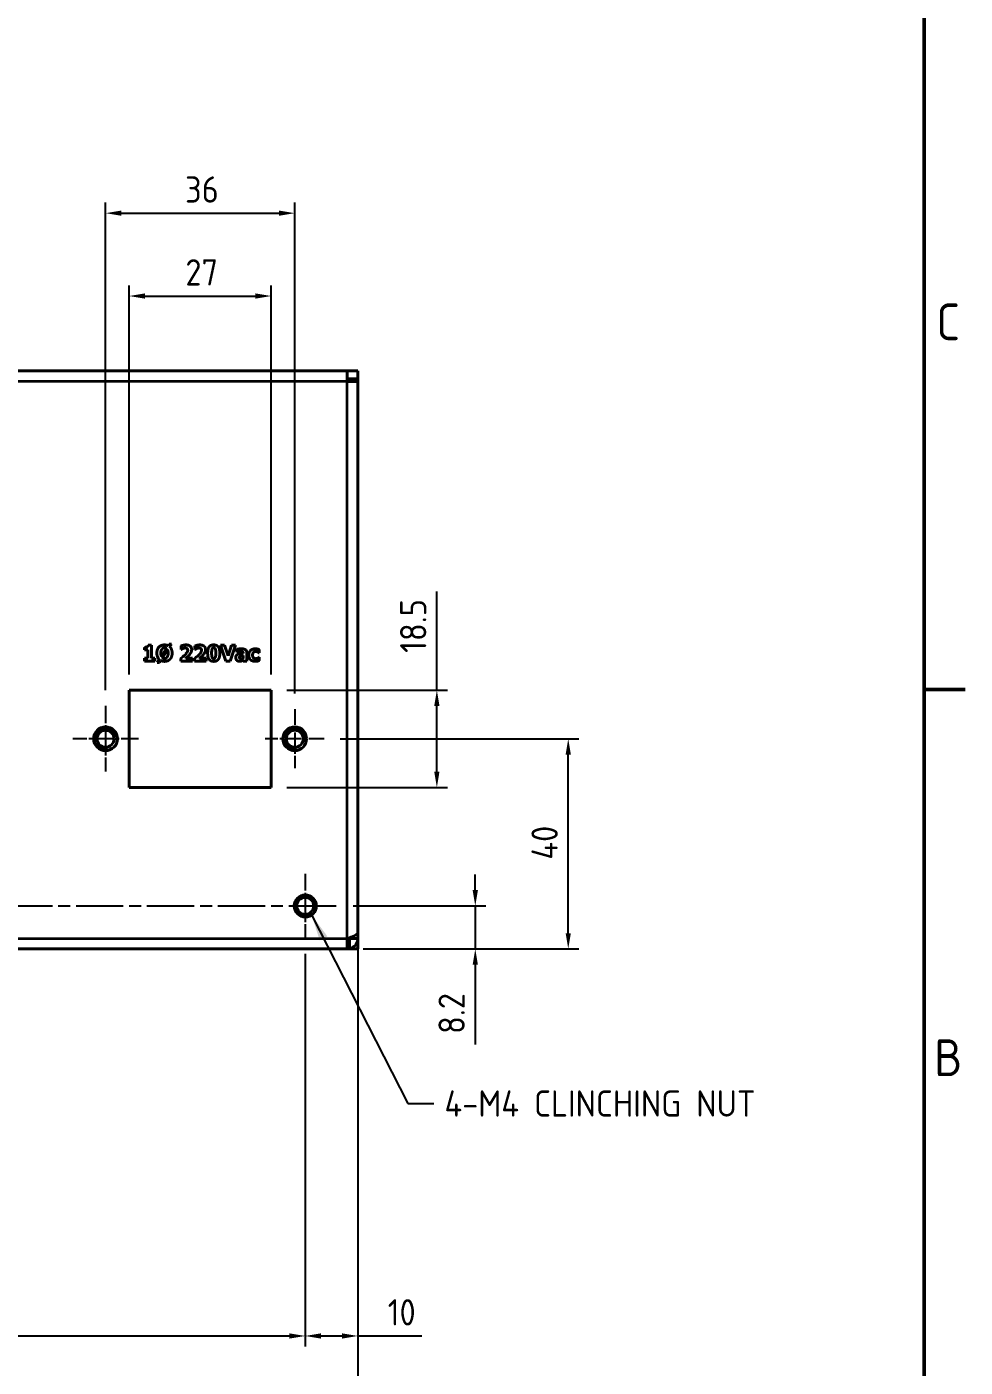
# Model space of a CAD drawing. Header units: millimetres. Extents: x 0 to 1188, y 0 to 840.
# Drawn here: x 997.2 to 1175.8, y 151 to 406.1 of the extents above; entities that cross this region are included whole.
import ezdxf

# ---------------------------------------------------------------- set-up
doc = ezdxf.new("R2010")
doc.units = ezdxf.units.MM
doc.header["$LTSCALE"] = 2
doc.linetypes.add('CHAIN', pattern=[0.35429999999999995, 0.2362, -0.0295, 0.0591, -0.0295])
doc.layers.get('0').update_dxf_attribs({"color": 3, "lineweight": 25})
for name, color, linetype, lineweight in [('가시적인 것(ISO)', 3, 'Continuous', 40), ('가시적인 좁은 것(ISO)', 3, 'Continuous', 35), ('경계(ISO)', 7, 'Continuous', 50), ('기호(ISO)', 5, 'Continuous', 25), ('중심 표식(ISO)', 1, 'Continuous', 25), ('중심선(ISO)', 1, 'Continuous', 25), ('치수(ISO)', 2, 'Continuous', 25)]:
    doc.layers.add(name, color=color, linetype=linetype, lineweight=lineweight)
doc.styles.add('문자 텍스트_PSTEK_POSCO', font='isocp.shx')
doc.styles.add('치수 텍스트_PSTEK_POSCO', font='isocp.shx')
doc.dimstyles.new('치수_PSTEK_POSCO', dxfattribs={"dimscale": 2, "dimtxt": 2.5, "dimasz": 1.5, "dimexe": 1, "dimexo": 1.5, "dimgap": 1, "dimtad": 1, "dimrnd": 1e-08, "dimdsep": 46, "dimtxsty": '치수 텍스트_PSTEK_POSCO', "dimcen": 0.09, "dimdle": 10, "dimclrd": 7, "dimclre": 7, "dimclrt": 2, "dimadec": 1, "dimazin": 2, "dimtfac": 1, "dimtmove": 0, "dimatfit": 3, "dimfxl": 0, "dimtolj": 1, "dimlwd": -1, "dimlwe": -1, "dimarcsym": 0})
doc.dimstyles.new('치수_PSTEK_POSCO$7', dxfattribs={"dimscale": 2, "dimtxt": 2.5, "dimasz": 2.5, "dimexe": 1, "dimexo": 1.5, "dimgap": 1, "dimtad": 1, "dimrnd": 1e-08, "dimdsep": 46, "dimtxsty": '치수 텍스트_PSTEK_POSCO', "dimcen": 0.09, "dimdle": 10, "dimclrd": 7, "dimclre": 7, "dimclrt": 2, "dimadec": 1, "dimazin": 2, "dimtfac": 1, "dimtmove": 0, "dimatfit": 3, "dimfxl": 0, "dimtolj": 1, "dimlwd": -1, "dimlwe": -1, "dimarcsym": 0})

# ---------------------------------------------------------------- blocks, each defined once
blk = doc.blocks.new('경계 Default Border')
at = {"layer": '경계(ISO)'}
blk.add_line((584.0000152587891, 140), (587.9000091552734, 140), dxfattribs=at)
at = {"layer": '경계(ISO)', "flags": 128}
blk.add_lwpolyline([(10, 10), (10, 410), (584.0000152587891, 410), (584.0000152587891, 10), (10, 10)], dxfattribs=at)
at = {"layer": '경계(ISO)', "color": 2, "char_height": 3.499999940395355, "attachment_point": 7, "style": '문자 텍스트_PSTEK_POSCO'}
for s, insert in [('C', (585.1519627901149, 173.2166269677691)), ('B', (584.9579818578792, 103.2166269677691))]:
    blk.add_mtext(s, dxfattribs=dict(at, insert=insert))
blk = doc.blocks.new('*D36')
at = {"layer": 'Defpoints', "color": 0, "transparency": 16777216}
for p in [(840.2231878242851, 233.6745170677086), (1060.223187824288, 233.6745170677036), (1060.223187824288, 136.3244236862509)]:
    blk.add_point(p, dxfattribs=at)
at = {"layer": '치수(ISO)', "color": 7, "transparency": 16777216}
for p, q in [((840.2231878242851, 230.6745170677086), (840.2231878242851, 134.3244236862509)), ((1060.223187824288, 230.6745170677036), (1060.223187824288, 134.3244236862509)), ((843.2231878242851, 136.3244236862509), (1057.223187824288, 136.3244236862509))]:
    blk.add_line(p, q, dxfattribs=at)
for points in [[(843.2231878242851, 136.8244236862509), (843.2231878242851, 135.8244236862509), (840.2231878242851, 136.3244236862509)], [(1057.223187824288, 136.8244236862509), (1057.223187824288, 135.8244236862509), (1060.223187824288, 136.3244236862509)]]:
    blk.add_solid(points, dxfattribs=at)
at = {"layer": '치수(ISO)', "color": 2, "transparency": 16777216, "insert": (924.1577350683796, 140.8249158122352), "char_height": 5, "attachment_point": 4, "style": '치수 텍스트_PSTEK_POSCO'}
blk.add_mtext('\\A1;220', dxfattribs=at)
blk = doc.blocks.new('*D40')
at = {"layer": 'Defpoints', "color": 0, "transparency": 16777216}
for p in [(1056.323187824286, 238.8138568959254), (1058.223187824285, 230.6138568959254), (1082.575078308015, 230.6138568959254)]:
    blk.add_point(p, dxfattribs=at)
at = {"layer": '치수(ISO)', "color": 7, "transparency": 16777216}
for p, q in [((1082.575078308015, 241.8138568959254), (1082.575078308015, 244.8138568959254)), ((1059.323187824286, 238.8138568959254), (1084.575078308015, 238.8138568959254)), ((1082.575078308015, 238.8138568959254), (1082.575078308015, 230.6138568959254)), ((1061.223187824285, 230.6138568959254), (1084.575078308015, 230.6138568959254)), ((1082.575078308015, 227.6138568959254), (1082.575078308015, 212.4471491877213))]:
    blk.add_line(p, q, dxfattribs=at)
for points in [[(1082.075078308015, 241.8138568959254), (1083.075078308015, 241.8138568959254), (1082.575078308015, 238.8138568959254)], [(1082.075078308015, 227.6138568959254), (1083.075078308015, 227.6138568959254), (1082.575078308015, 230.6138568959254)]]:
    blk.add_solid(points, dxfattribs=at)
at = {"layer": '치수(ISO)', "color": 2, "transparency": 16777216, "insert": (1078.074586182031, 214.4471491877215), "char_height": 5, "attachment_point": 4, "rotation": 90, "style": '치수 텍스트_PSTEK_POSCO'}
blk.add_mtext('\\A1;8.2', dxfattribs=at)
blk = doc.blocks.new('*D44')
at = {"layer": 'Defpoints', "color": 0, "transparency": 16777216}
for p in [(850.2231878242857, 233.1928568959253), (1050.223187824286, 232.7138568959254), (1050.223187824286, 156.9843469682563)]:
    blk.add_point(p, dxfattribs=at)
at = {"layer": '치수(ISO)', "color": 7, "transparency": 16777216}
for p, q in [((850.2231878242857, 230.1928568959253), (850.2231878242857, 154.9843469682563)), ((1050.223187824286, 229.7138568959254), (1050.223187824286, 154.9843469682563)), ((853.2231878242857, 156.9843469682563), (1047.223187824286, 156.9843469682563))]:
    blk.add_line(p, q, dxfattribs=at)
for points in [[(853.2231878242857, 157.4843469682563), (853.2231878242857, 156.4843469682563), (850.2231878242857, 156.9843469682563)], [(1047.223187824286, 157.4843469682563), (1047.223187824286, 156.4843469682563), (1050.223187824286, 156.9843469682563)]]:
    blk.add_solid(points, dxfattribs=at)
at = {"layer": '치수(ISO)', "color": 2, "transparency": 16777216, "insert": (924.1577350683804, 161.4848390942406), "char_height": 5, "attachment_point": 4, "style": '치수 텍스트_PSTEK_POSCO'}
blk.add_mtext('\\A1;200', dxfattribs=at)
blk = doc.blocks.new('*D45')
at = {"layer": 'Defpoints', "color": 0, "transparency": 16777216}
for p in [(1050.223187824286, 232.7138568959254), (1060.223187824288, 233.6745170677036), (1060.223187824288, 156.9843469682564)]:
    blk.add_point(p, dxfattribs=at)
at = {"layer": '치수(ISO)', "color": 7, "transparency": 16777216}
for p, q in [((1050.223187824286, 229.7138568959254), (1050.223187824286, 154.9843469682564)), ((1060.223187824288, 230.6745170677036), (1060.223187824288, 154.9843469682564)), ((1053.223187824286, 156.9843469682564), (1057.223187824288, 156.9843469682564)), ((1060.223187824288, 156.9843469682564), (1072.417623918251, 156.9843469682564))]:
    blk.add_line(p, q, dxfattribs=at)
for points in [[(1053.223187824286, 157.4843469682564), (1053.223187824286, 156.4843469682564), (1050.223187824286, 156.9843469682564)], [(1057.223187824288, 157.4843469682564), (1057.223187824288, 156.4843469682564), (1060.223187824288, 156.9843469682564)]]:
    blk.add_solid(points, dxfattribs=at)
at = {"layer": '치수(ISO)', "color": 2, "transparency": 16777216, "insert": (1065.913686910377, 161.4843469682564), "char_height": 5, "attachment_point": 4, "style": '치수 텍스트_PSTEK_POSCO'}
blk.add_mtext('\\A1;10', dxfattribs=at)
blk = doc.blocks.new('*D60')
at = {"layer": 'Defpoints', "color": 0, "transparency": 16777216}
for p in [(1048.223187824285, 370.6138568959254), (1012.223187824286, 276.8638568959254), (1048.223187824285, 276.2348568959254)]:
    blk.add_point(p, dxfattribs=at)
at = {"layer": '치수(ISO)', "color": 7, "transparency": 16777216}
for p, q in [((1012.223187824286, 279.8638568959254), (1012.223187824286, 372.6138568959254)), ((1048.223187824285, 279.2348568959254), (1048.223187824285, 372.6138568959254)), ((1015.223187824286, 370.6138568959254), (1045.223187824285, 370.6138568959254))]:
    blk.add_line(p, q, dxfattribs=at)
for points in [[(1015.223187824286, 371.1138568959254), (1015.223187824286, 370.1138568959254), (1012.223187824286, 370.6138568959254)], [(1045.223187824285, 371.1138568959254), (1045.223187824285, 370.1138568959254), (1048.223187824285, 370.6138568959254)]]:
    blk.add_solid(points, dxfattribs=at)
at = {"layer": '치수(ISO)', "color": 2, "transparency": 16777216, "insert": (1027.349172076254, 375.1138568959254), "char_height": 5, "attachment_point": 4, "style": '치수 텍스트_PSTEK_POSCO'}
blk.add_mtext('\\A1;36', dxfattribs=at)
blk = doc.blocks.new('*D61')
at = {"layer": 'Defpoints', "color": 0, "transparency": 16777216}
for p in [(1043.723187824286, 354.8456999152716), (1016.723187824286, 279.8638568959254), (1043.723187824286, 279.8638568959254)]:
    blk.add_point(p, dxfattribs=at)
at = {"layer": '치수(ISO)', "color": 7, "transparency": 16777216}
for p, q in [((1016.723187824286, 282.8638568959254), (1016.723187824286, 356.8456999152716)), ((1019.723187824286, 354.8456999152716), (1040.723187824286, 354.8456999152716)), ((1043.723187824286, 282.8638568959254), (1043.723187824286, 356.8456999152716))]:
    blk.add_line(p, q, dxfattribs=at)
for points in [[(1019.723187824286, 355.3456999152716), (1019.723187824286, 354.3456999152716), (1016.723187824286, 354.8456999152716)], [(1040.723187824286, 355.3456999152716), (1040.723187824286, 354.3456999152716), (1043.723187824286, 354.8456999152716)]]:
    blk.add_solid(points, dxfattribs=at)
at = {"layer": '치수(ISO)', "color": 2, "transparency": 16777216, "insert": (1027.409703572317, 359.3461920412558), "char_height": 5, "attachment_point": 4, "style": '치수 텍스트_PSTEK_POSCO'}
blk.add_mtext('\\A1;27', dxfattribs=at)
blk = doc.blocks.new('*D62')
at = {"layer": 'Defpoints', "color": 0, "transparency": 16777216}
for p in [(1053.844187824285, 270.6138568959254), (1100.266956791626, 270.6138568959254), (1058.223187824285, 230.6138568959254)]:
    blk.add_point(p, dxfattribs=at)
at = {"layer": '치수(ISO)', "color": 7, "transparency": 16777216}
for p, q in [((1056.844187824285, 270.6138568959254), (1102.266956791626, 270.6138568959254)), ((1100.266956791626, 233.6138568959254), (1100.266956791626, 267.6138568959254)), ((1061.223187824285, 230.6138568959254), (1102.266956791626, 230.6138568959254))]:
    blk.add_line(p, q, dxfattribs=at)
for points in [[(1099.766956791626, 267.6138568959254), (1100.766956791626, 267.6138568959254), (1100.266956791626, 270.6138568959254)], [(1099.766956791626, 233.6138568959254), (1100.766956791626, 233.6138568959254), (1100.266956791626, 230.6138568959254)]]:
    blk.add_solid(points, dxfattribs=at)
at = {"layer": '치수(ISO)', "color": 2, "transparency": 16777216, "insert": (1095.766956791626, 247.6118883919884), "char_height": 5, "attachment_point": 4, "rotation": 90, "style": '치수 텍스트_PSTEK_POSCO'}
blk.add_mtext('\\A1;40', dxfattribs=at)
blk = doc.blocks.new('*D63')
at = {"layer": 'Defpoints', "color": 0, "transparency": 16777216}
for p in [(1043.723187824286, 279.8638568959254), (1043.723187824286, 261.3638568959254), (1075.26474179131, 261.3638568959254)]:
    blk.add_point(p, dxfattribs=at)
at = {"layer": '치수(ISO)', "color": 7, "transparency": 16777216}
for p, q in [((1075.26474179131, 279.8638568959254), (1075.26474179131, 298.6594827653494)), ((1046.723187824286, 279.8638568959254), (1077.26474179131, 279.8638568959254)), ((1075.26474179131, 264.3638568959254), (1075.26474179131, 276.8638568959254)), ((1046.723187824286, 261.3638568959254), (1077.26474179131, 261.3638568959254))]:
    blk.add_line(p, q, dxfattribs=at)
for points in [[(1074.76474179131, 276.8638568959254), (1075.76474179131, 276.8638568959254), (1075.26474179131, 279.8638568959254)], [(1074.76474179131, 264.3638568959254), (1075.76474179131, 264.3638568959254), (1075.26474179131, 261.3638568959254)]]:
    blk.add_solid(points, dxfattribs=at)
at = {"layer": '치수(ISO)', "color": 2, "transparency": 16777216, "insert": (1070.76474179131, 286.952375984163), "char_height": 5, "attachment_point": 4, "rotation": 90, "style": '치수 텍스트_PSTEK_POSCO'}
blk.add_mtext('\\A1;18.5', dxfattribs=at)

msp = doc.modelspace()

# ---------------------------------------------------------------- linework, layer by layer
at = {"layer": '가시적인 것(ISO)'}
for p, q in [((842.2231878242853, 340.6138568959254), (1058.223187824285, 340.6138568959252)), ((1058.223187824285, 340.6138568959252), (1060.223187824285, 340.6138568959252)), ((1058.223187824285, 340.550348569029), (1058.223187824285, 340.6138568959252)), ((1058.223187824286, 338.6138568959253), (1058.223187824285, 340.5503485690289)), ((1060.223187824285, 339.1138568959252), (1060.223187824285, 340.6138568959252)), ((1058.223187824285, 339.1138568959252), (1060.223187824285, 339.1138568959252)), ((1058.223187824286, 338.6138568959254), (1060.223187824287, 338.6138568959253)), ((1058.723187824285, 339.0138568959252), (1060.223187824285, 339.0138568959252)), ((1058.723187824285, 338.6138568959253), (1058.723187824285, 339.0138568959252)), ((1060.223187824285, 339.0138568959252), (1060.223187824285, 338.6138568959253)), ((1060.223187824285, 338.6138568959253), (1060.223187824288, 233.6745170677036)), ((1020.324484464482, 288.412073846587), (1020.98088643546, 288.412073846587)), ((1020.98088643546, 288.412073846587), (1020.98088643546, 285.9274708305157)), ((1024.151064843441, 288.3026735180907), (1024.357709908378, 288.6138566747023)), ((1024.357709908378, 288.6138566747023), (1024.780724511897, 288.6138566747023)), ((1024.780724511897, 288.6138566747023), (1024.437936815942, 288.0960284531533)), ((1026.613787793813, 287.6219603630027), (1026.613787793813, 288.2759312155694)), ((1029.241826796135, 287.6219603630027), (1029.241826796135, 288.2759312155694)), ((1034.089476907726, 288.4047804913539), (1034.869865917666, 288.4047804913539)), ((1035.120271114002, 285.4047803721446), (1034.089476907726, 288.4047804913539)), ((1034.869865917666, 288.4047804913539), (1035.523836770233, 286.3699343813229)), ((1035.523836770233, 286.3699343813229), (1036.175376504388, 288.4047804913539)), ((1036.93631656704, 288.4047804913539), (1035.905522360764, 285.4047803721446)), ((1036.175376504388, 288.4047804913539), (1036.93631656704, 288.4047804913539)), ((1019.617029006872, 287.5149911529174), (1019.617029006872, 288.0036459535342)), ((1020.24911979374, 287.5149911529174), (1019.617029006872, 287.5149911529174)), ((1019.617029006872, 285.9274708305157), (1020.24911979374, 285.9274708305157)), ((1019.617029006872, 285.4047803721446), (1019.617029006872, 285.9274708305157)), ((1020.24911979374, 285.9274708305157), (1020.24911979374, 287.5149911529174)), ((1020.98088643546, 285.9274708305157), (1021.598390511861, 285.9274708305157)), ((1021.598390511861, 285.9274708305157), (1021.598390511861, 285.4047803721446)), ((1022.062734128367, 285.1495129389866), (1022.437126363666, 285.7159635287563)), ((1023.810708265897, 287.7872764149526), (1022.845554256718, 286.3115875394583)), ((1023.059492676889, 286.0271466853679), (1024.029508922889, 287.5052666792733)), ((1026.540854241482, 285.4047803721446), (1026.540854241482, 285.8934351727613)), ((1026.672134635678, 287.6219603630027), (1026.613787793813, 287.6219603630027)), ((1027.474403711317, 285.9712309619143), (1028.745878640285, 285.9712309619142)), ((1028.745878640285, 285.9712309619142), (1028.745878640285, 285.4047803721446)), ((1029.168893243804, 285.4047803721446), (1029.168893243804, 285.8934351727613)), ((1029.300173637999, 287.6219603630027), (1029.241826796135, 287.6219603630027)), ((1030.102442713639, 285.9712309619143), (1031.373917642607, 285.9712309619142)), ((1031.373917642607, 285.9712309619142), (1031.373917642607, 285.4047803721446)), ((1037.194015118609, 287.0725276021102), (1037.194015118609, 287.6195292445917)), ((1037.254793078885, 287.0725276021102), (1037.194015118609, 287.0725276021102)), ((1038.421729916179, 286.4647479993531), (1038.421729916179, 285.9955421460245)), ((1038.421729916179, 285.4047803721446), (1038.421729916179, 285.6454610948364)), ((1038.426592153001, 286.8901937212831), (1038.426592153001, 286.9023493133382)), ((1039.121892018555, 286.9436783263257), (1039.121892018555, 285.4047803721446)), ((1041.484939114075, 286.9436783263257), (1041.394987732867, 286.9436783263257)), ((1041.394987732867, 286.124391421809), (1041.484939114075, 286.124391421809)), ((1041.484939114075, 287.5465956922608), (1041.484939114075, 286.9436783263257)), ((1041.484939114075, 286.124391421809), (1041.484939114075, 285.5190429374629)), ((1021.598390511861, 285.4047803721446), (1019.617029006872, 285.4047803721446)), ((1022.478455376653, 285.1495129389866), (1022.062734128367, 285.1495129389866)), ((1022.719136099345, 285.5117495822299), (1022.478455376653, 285.1495129389866)), ((1028.745878640285, 285.4047803721446), (1026.540854241482, 285.4047803721446)), ((1031.373917642607, 285.4047803721446), (1029.168893243804, 285.4047803721446)), ((1035.905522360764, 285.4047803721446), (1035.120271114002, 285.4047803721446)), ((1039.121892018555, 285.4047803721446), (1038.421729916179, 285.4047803721446)), ((1016.723187824286, 261.3638568959254), (1016.723187824286, 279.8638568959254)), ((1016.723187824286, 279.8638568959254), (1043.723187824286, 279.8638568959254)), ((1043.723187824286, 279.8638568959254), (1043.723187824286, 261.3638568959254)), ((1043.723187824286, 261.3638568959254), (1016.723187824286, 261.3638568959254)), ((1058.223187824286, 232.6138568959254), (1058.223187824285, 230.6138568959254)), ((1058.723187824293, 232.6138568959175), (1058.723187824293, 232.7844760132845)), ((1058.723187824293, 232.6138568959175), (1058.898425061411, 232.6138568959175)), ((1058.898425061411, 232.6138568959175), (1060.223187824293, 232.6138568959175)), ((1060.159679497243, 232.1138568959254), (1060.223187824131, 232.1138568959254)), ((1060.223187824293, 232.6138568959175), (1060.223187824292, 233.6745170677037)), ((1060.223187824131, 232.1138568959254), (1060.223187824131, 230.6138568959254)), ((1058.223187824285, 230.6138568959254), (842.2231878242851, 230.6138568959254)), ((1060.223187824131, 230.6138568959254), (1058.223187824132, 230.6138568959254))]:
    msp.add_line(p, q, dxfattribs=at)
for centre, radius in [((1012.223187824286, 270.6138568959254), 2.25), ((1012.223187824285, 270.6138568959254), 1.621), ((1048.223187824286, 270.6138568959254), 2.25), ((1048.223187824285, 270.6138568959254), 1.621), ((1050.223187824286, 238.8138568959254), 2.1), ((1050.223187824285, 238.8138568959254), 1.621)]:
    msp.add_circle(centre, radius, dxfattribs=at)
for points, degree in [([(1020.112977162722, 288.0790106242761), (1020.207790780752, 288.1276329924966), (1020.314759990838, 288.2905179260355), (1020.324484464482, 288.412073846587)], 2), ([(1021.987369457625, 286.9047804317493), (1021.987369457625, 287.6268225998247), (1022.760465112332, 288.4679895700406), (1023.438747149009, 288.4679895700406)], 2), ([(1023.438747149009, 288.4679895700406), (1023.633236621892, 288.4679895700406), (1023.990611028313, 288.3853315440657), (1024.151064843441, 288.3026735180907)], 2), ([(1026.613787793813, 288.2759312155694), (1026.740205951186, 288.3367091758451), (1027.279914238435, 288.4631273332186), (1027.53031943477, 288.4631273332186)], 2), ([(1027.53031943477, 288.4631273332186), (1028.065165485197, 288.4631273332186), (1028.614598246089, 287.986628124657), (1028.614598246089, 287.5563201659049)], 2), ([(1029.241826796135, 288.2759312155694), (1029.368244953508, 288.3367091758451), (1029.907953240757, 288.4631273332186), (1030.158358437093, 288.4631273332186)], 2), ([(1030.158358437093, 288.4631273332186), (1030.693204487519, 288.4631273332186), (1031.242637248411, 287.986628124657), (1031.242637248411, 287.5563201659049)], 2), ([(1031.916057048266, 288.0717172690429), (1032.057061916106, 288.2710689787473), (1032.501956585324, 288.4655584516296), (1032.808277505114, 288.4655584516296)], 2), ([(1032.808277505114, 288.4655584516296), (1033.131616253781, 288.4655584516296), (1033.564355330943, 288.2613445051032), (1033.702929080372, 288.0595616769878)], 2), ([(1019.617029006872, 288.0036459535342), (1019.755602756301, 288.0036459535342), (1020.030319136747, 288.0401127296996), (1020.112977162722, 288.0790106242761)], 2), ([(1022.437126363666, 285.7159635287563), (1022.223187943495, 285.9226085936937), (1021.987369457625, 286.5255259596288), (1021.987369457625, 286.9047804317493)], 2), ([(1022.750740638688, 286.9047804317493), (1022.750740638688, 287.1746345753734), (1022.867434322418, 287.563613521138), (1022.964679058859, 287.6827383232784)], 2), ([(1022.845554256718, 286.3115875394583), (1022.799363006909, 286.4258501047766), (1022.750740638688, 286.7224465509221), (1022.750740638688, 286.9047804317493)], 2), ([(1022.964679058859, 287.6827383232784), (1023.069217150533, 287.8115875990629), (1023.300173399581, 287.9112634539151), (1023.44117826742, 287.9112634539151)], 2), ([(1023.44117826742, 285.8958662911724), (1023.334209057335, 285.8958662911724), (1023.147012939686, 285.9590753698591), (1023.059492676889, 286.0271466853679)], 2), ([(1024.520594841917, 285.7743103706209), (1024.326105369035, 285.5603719504504), (1023.781534844965, 285.3415712934578), (1023.438747149009, 285.3415712934578)], 2), ([(1023.44117826742, 287.9112634539151), (1023.535991885451, 287.9112634539151), (1023.732912476744, 287.8504854936393), (1023.810708265897, 287.7872764149526)], 2), ([(1023.922539712804, 286.1365470138642), (1023.832588331596, 286.0198533301348), (1023.574889780027, 285.8958662911724), (1023.44117826742, 285.8958662911724)], 2), ([(1024.129184777742, 286.9047804317493), (1024.129184777742, 286.632495169714), (1024.017353330834, 286.2653962896487), (1023.922539712804, 286.1365470138642)], 2), ([(1024.029508922889, 287.5052666792733), (1024.075700172699, 287.4031597060101), (1024.129184777742, 287.0700964836992), (1024.129184777742, 286.9047804317493)], 2), ([(1024.437936815942, 288.0960284531533), (1024.656737472935, 287.8869522698048), (1024.892555958804, 287.2840349038697), (1024.892555958804, 286.9047804317493)], 2), ([(1024.892555958804, 286.9047804317493), (1024.892555958804, 286.5644238542052), (1024.705359841155, 285.9809554355584), (1024.520594841917, 285.7743103706209)], 2), ([(1026.540854241482, 285.8934351727613), (1026.82043285875, 286.117098066576), (1027.267758646379, 286.5109392491626), (1027.43550581674, 286.6884108931677)], 2), ([(1026.956575489768, 287.7897075333636), (1026.854468516505, 287.7435162835541), (1026.708601411843, 287.646271547113), (1026.672134635678, 287.6219603630027)], 2), ([(1027.379590093287, 287.8893833882158), (1027.265327527968, 287.8893833882158), (1027.061113581442, 287.8334676647622), (1026.956575489768, 287.7897075333636)], 2), ([(1027.853658183437, 287.4566443110527), (1027.853658183437, 287.6657204944012), (1027.603252987101, 287.8893833882158), (1027.379590093287, 287.8893833882158)], 2), ([(1027.43550581674, 286.6884108931677), (1027.656737592144, 286.9193671422154), (1027.853658183437, 287.2718793118145), (1027.853658183437, 287.4566443110527)], 2), ([(1028.074889958841, 286.4890591834634), (1027.892556078014, 286.3091564210472), (1027.549768382059, 286.029577803779), (1027.474403711317, 285.9712309619142)], 2), ([(1028.614598246089, 287.5563201659049), (1028.614598246089, 287.2913282591028), (1028.364193049753, 286.7807933927868), (1028.074889958841, 286.4890591834634)], 2), ([(1029.168893243804, 285.8934351727613), (1029.448471861072, 286.117098066576), (1029.895797648701, 286.5109392491626), (1030.063544819062, 286.6884108931677)], 2), ([(1029.58461449209, 287.7897075333636), (1029.482507518826, 287.7435162835541), (1029.336640414165, 287.646271547113), (1029.300173637999, 287.6219603630027)], 2), ([(1030.007629095609, 287.8893833882158), (1029.89336653029, 287.8893833882158), (1029.689152583764, 287.8334676647622), (1029.58461449209, 287.7897075333636)], 2), ([(1030.481697185759, 287.4566443110527), (1030.481697185759, 287.6657204944012), (1030.231291989423, 287.8893833882158), (1030.007629095609, 287.8893833882158)], 2), ([(1030.063544819062, 286.6884108931677), (1030.284776594466, 286.9193671422154), (1030.481697185759, 287.2718793118145), (1030.481697185759, 287.4566443110527)], 2), ([(1030.702928961163, 286.4890591834634), (1030.520595080336, 286.3091564210472), (1030.177807384381, 286.029577803779), (1030.102442713639, 285.9712309619142)], 2), ([(1031.242637248411, 287.5563201659049), (1031.242637248411, 287.2913282591028), (1030.992232052075, 286.7807933927868), (1030.702928961163, 286.4890591834634)], 2), ([(1031.651065141464, 286.9047804317493), (1031.651065141464, 287.3034838511579), (1031.775052180426, 287.8675033225165), (1031.916057048266, 288.0717172690429)], 2), ([(1031.913625929855, 285.7402747128666), (1031.775052180426, 285.9371953041599), (1031.651065141464, 286.5158014859846), (1031.651065141464, 286.9047804317493)], 2), ([(1032.808277505114, 285.3415712934578), (1032.489800993269, 285.3415712934578), (1032.052199679284, 285.5409230031622), (1031.913625929855, 285.7402747128666)], 2), ([(1032.407142967294, 286.9023493133382), (1032.407142967294, 287.4615065478748), (1032.591907966532, 287.9112634539151), (1032.808277505114, 287.9112634539151)], 2), ([(1032.808277505114, 285.8958662911724), (1032.591907966532, 285.8958662911724), (1032.407142967294, 286.3529165524458), (1032.407142967294, 286.9023493133382)], 2), ([(1032.808277505114, 287.9112634539151), (1033.024647043695, 287.9112634539151), (1033.206980924522, 287.4615065478748), (1033.206980924522, 286.9047804317493)], 2), ([(1033.206980924522, 286.9047804317493), (1033.206980924522, 286.3529165524458), (1033.022215925284, 285.8958662911724), (1032.808277505114, 285.8958662911724)], 2), ([(1033.700497961961, 285.7354124760445), (1033.564355330943, 285.5409230031622), (1033.124322898547, 285.3415712934578), (1032.808277505114, 285.3415712934578)], 2), ([(1033.963058750352, 286.9047804317493), (1033.963058750352, 286.5158014859846), (1033.83907171139, 285.9323330673378), (1033.700497961961, 285.7354124760445)], 2), ([(1033.702929080372, 288.0595616769878), (1033.83907171139, 287.8626410856945), (1033.963058750352, 287.2816037854587), (1033.963058750352, 286.9047804317493)], 2), ([(1037.004387882549, 286.0538889878893), (1037.004387882549, 286.3042941842252), (1037.206170710665, 286.6154773408368), (1037.395797946725, 286.7054287220449)], 2), ([(1037.702118866514, 285.3440024118689), (1037.400660183547, 285.3440024118689), (1037.004387882549, 285.7475680680997), (1037.004387882549, 286.0538889878893)], 2), ([(1037.194015118609, 287.6195292445917), (1037.298553210283, 287.648702665524), (1037.765327945201, 287.731360691499), (1038.003577549482, 287.731360691499)], 2), ([(1037.872297155286, 287.2329814172381), (1037.748310116324, 287.2329814172381), (1037.412815775602, 287.14303003603), (1037.254793078885, 287.0725276021102)], 2), ([(1037.395797946725, 286.7054287220449), (1037.587856301196, 286.797811221664), (1038.120271233211, 286.8707447739948), (1038.426592153001, 286.8901937212831)], 2), ([(1037.716705576981, 286.1122358297539), (1037.716705576981, 286.2192050398392), (1037.818812550244, 286.3504854340347), (1037.913626168274, 286.3820899733781)], 2), ([(1038.057062154524, 285.8350883308967), (1037.889314984164, 285.8350883308967), (1037.716705576981, 285.9542131330371), (1037.716705576981, 286.1122358297539)], 2), ([(1038.426592153001, 286.9023493133382), (1038.426592153001, 287.0895454309874), (1038.149444654144, 287.2329814172381), (1037.872297155286, 287.2329814172381)], 2), ([(1037.913626168274, 286.3820899733781), (1038.020595378359, 286.4209878679545), (1038.241827153763, 286.4477301704759), (1038.421729916179, 286.4647479993531)], 2), ([(1038.003577549482, 287.731360691499), (1038.587045968129, 287.731360691499), (1039.121892018555, 287.3423817457344), (1039.121892018555, 286.9436783263257)], 2), ([(1038.421729916179, 285.9955421460245), (1038.343934127026, 285.9201774752827), (1038.149444654144, 285.8350883308967), (1038.057062154524, 285.8350883308967)], 2), ([(1038.421729916179, 285.6454610948364), (1038.348796363848, 285.5846831345607), (1038.23453379853, 285.4874383981196), (1038.137289062088, 285.438816029899)], 2), ([(1039.479266424976, 286.5255259596288), (1039.479266424976, 286.8512958267066), (1039.683480371503, 287.305914969569), (1039.860952015508, 287.4517820742307)], 2), ([(1039.836640831397, 285.6308743843703), (1039.668893661036, 285.779172607443), (1039.479266424976, 286.2240672766612), (1039.479266424976, 286.5255259596288)], 2), ([(1040.753172472355, 285.3440024118689), (1040.473593855087, 285.3440024118689), (1040.00925023858, 285.4850072797086), (1039.836640831397, 285.6308743843703)], 2), ([(1039.860952015508, 287.4517820742307), (1040.028699185869, 287.5927869420703), (1040.485749447142, 287.728929573088), (1040.733723525067, 287.728929573088)], 2), ([(1040.767759182821, 287.223256943594), (1040.497905039197, 287.223256943594), (1040.201308593052, 286.8464335898846), (1040.201308593052, 286.5255259596288)], 2), ([(1040.201308593052, 286.5255259596288), (1040.201308593052, 286.1851693820848), (1040.517353986485, 285.8496750413628), (1040.779914774876, 285.8496750413628)], 2), ([(1040.733723525067, 287.728929573088), (1040.920919642716, 287.728929573088), (1041.295311878015, 287.6414093102909), (1041.484939114075, 287.5465956922608)], 2), ([(1041.156738128586, 287.1211499703307), (1041.078942339433, 287.1649101017293), (1040.886883984962, 287.223256943594), (1040.767759182821, 287.223256943594)], 2), ([(1040.779914774876, 285.8496750413628), (1040.913626287483, 285.8496750413628), (1041.112977997187, 285.9104530016385), (1041.185911549518, 285.9542131330371)], 2), ([(1041.394987732867, 286.9436783263257), (1041.351227601468, 286.9850073393132), (1041.229671680917, 287.0822520757543), (1041.156738128586, 287.1211499703307)], 2), ([(1041.185911549518, 285.9542131330371), (1041.256413983438, 285.9955421460245), (1041.358520956701, 286.0879246456436), (1041.394987732867, 286.124391421809)], 2), ([(1023.438747149009, 285.3415712934578), (1023.241826557716, 285.3415712934578), (1022.87229655924, 285.4290915562549), (1022.719136099345, 285.5117495822299)], 2), ([(1038.137289062088, 285.438816029899), (1038.042475444058, 285.3926247800895), (1037.862572681642, 285.3440024118689), (1037.702118866514, 285.3440024118689)], 2), ([(1041.183480431107, 285.4023492537335), (1041.081373457844, 285.3731758328012), (1040.901470695428, 285.3440024118689), (1040.753172472355, 285.3440024118689)], 2), ([(1041.484939114075, 285.5190429374629), (1041.424161153799, 285.4923006349417), (1041.266138457082, 285.4242293194328), (1041.183480431107, 285.4023492537335)], 2), ([(1058.22318782429, 232.1138568959254), (1058.484987212089, 232.1138568959237), (1058.723187824291, 232.3520575081229), (1058.723187824293, 232.613856895922)], 3), ([(1058.22318782428, 230.6138568959254), (1058.391641327711, 230.6138568959243), (1058.560083420939, 230.6352518469632), (1058.723187824289, 230.6773652228206)], 3)]:
    msp.add_open_spline(points, degree=degree, dxfattribs=at)
for points, knots in [([(1060.223187824288, 233.6745170677036), (1060.223187824288, 233.409497015736), (1059.714767683938, 233.1444769637684), (1058.989744815756, 232.8794569118007), (1058.747541651795, 232.7909235731756), (1058.485416664042, 232.7023902345505), (1058.223187824285, 232.6138568959254)], [0, 0, 0, 0, 1.177453067158621, 1.177453067158621, 1.177453067158621, 1.570796326794896, 1.570796326794896, 1.570796326794896, 1.570796326794896]), ([(1058.723187824289, 230.6773652228206), (1059.480906274239, 230.8730072853369), (1060.089906883775, 231.5518903150068), (1060.202411880115, 232.3263292679398), (1060.216238479605, 232.4215059941309), (1060.223187824292, 232.5176810982188), (1060.223187824293, 232.6138568959119)], [0.2526802551464835, 0.2526802551464835, 0.2526802551464835, 0.2526802551464835, 1.426532630255167, 1.426532630255167, 1.426532630255167, 1.570796326794896, 1.570796326794896, 1.570796326794896, 1.570796326794896])]:
    msp.add_open_spline(points, degree=3, knots=knots, dxfattribs=at)
at = {"layer": '가시적인 좁은 것(ISO)'}
for p, q in [((1058.223187824286, 338.6138568959254), (842.2231878242859, 338.6138568959254)), ((1058.223187824286, 232.6138568959254), (1058.223187824286, 338.6138568959254)), ((842.2231878242859, 232.6138568959254), (1058.223187824286, 232.6138568959254))]:
    msp.add_line(p, q, dxfattribs=at)
for centre, radius, start, end in [((1012.223187824285, 270.6138568959254), 1.999999999999991, 10.00000000005027, 279.9999999999986), ((1048.223187824285, 270.6138568959254), 2.000000000000013, 10.00000000005027, 279.9999999999984), ((1050.223187824285, 238.8138568959254), 2.000000000000012, 10.00000000004928, 279.9999999999984)]:
    msp.add_arc(centre, radius, start, end, dxfattribs=at)
msp.add_open_spline([(1058.723187824289, 230.6773652228205), (1058.723187824289, 230.9989844441004), (1058.723187824288, 231.3056464145927), (1058.723187824288, 231.728802682471), (1058.723187824288, 231.8704007216762), (1058.723187824288, 232.0999100723978), (1058.723187824288, 232.191655190112), (1058.723187824288, 232.407301455108), (1058.723187824293, 232.5096160419397), (1058.723187824293, 232.613856895922)], degree=3, knots=[-0.1950274978752536, -0.1950274978752536, -0.1950274978752536, -0.1950274978752536, -0.1305622653423837, -0.1305622653423837, -0.088010782926057, -0.088010782926057, -0.05255024494799546, -0.05255024494799546, 0, 0, 0, 0], dxfattribs=at)
at = {"layer": '중심 표식(ISO)', "linetype": 'CHAIN', "ltscale": 6.9449462890625}
for p, q in [((1012.223187824286, 276.8638568959254), (1012.223187824286, 264.3638568959254)), ((1018.473187824286, 270.6138568959254), (1005.973187824286, 270.6138568959254))]:
    msp.add_line(p, q, dxfattribs=at)
at = {"layer": '중심 표식(ISO)', "linetype": 'CHAIN', "ltscale": 6.245996952056885}
for p, q in [((1048.223187824285, 276.2348568959254), (1048.223187824285, 264.9928568959254)), ((1053.844187824285, 270.6138568959254), (1042.602187824285, 270.6138568959254))]:
    msp.add_line(p, q, dxfattribs=at)
at = {"layer": '중심 표식(ISO)', "linetype": 'CHAIN', "ltscale": 6.778264999389648}
msp.add_line((1050.223187824286, 244.9138568959254), (1050.223187824286, 232.7138568959254), dxfattribs=at)
at = {"layer": '중심선(ISO)', "linetype": 'CHAIN', "ltscale": 19.05165100097656}
msp.add_line((844.6021878242857, 238.8138568959253), (1056.323187824286, 238.8138568959254), dxfattribs=at)

# ---------------------------------------------------------------- block references
at = {"xscale": 2, "yscale": 2, "zscale": 2}
msp.add_blockref('경계 Default Border', (0, 0), dxfattribs=at)

# ---------------------------------------------------------------- texts
at = {"layer": '기호(ISO)', "color": 2, "insert": (1076.711955705375, 201.2125353411692), "char_height": 5, "width": 68.34922313690186, "attachment_point": 4, "style": '치수 텍스트_PSTEK_POSCO'}
msp.add_mtext('{\\fISOCP|b0|i0;\\H5.0000;4-M4 CLINCHING NUT}', dxfattribs=at)

# ---------------------------------------------------------------- dimensions: what is measured, and where the dimension line sits
at = {"layer": '치수(ISO)', "color": 7}
for base, p1, p2, angle, override, picture, middle in [((1048.223187824285, 370.6138568959254), (1012.223187824286, 276.8638568959254), (1048.223187824285, 276.2348568959254), 180, {"dimdec": 2, "dimtp": 0, "dimtm": -0, "dimtdec": 2, "dimtofl": 0, "dimatfit": 1}, '*D60', (1030.223187824286, 370.6138568959254)), ((1043.723187824286, 354.8456999152716), (1016.723187824286, 279.8638568959254), (1043.723187824286, 279.8638568959254), 180, {"dimdec": 2, "dimtp": 0, "dimtm": -0, "dimtdec": 2, "dimtofl": 0, "dimatfit": 1}, '*D61', (1030.223187824286, 354.8456999152716)), ((1075.26474179131, 261.3638568959254), (1043.723187824286, 279.8638568959254), (1043.723187824286, 261.3638568959254), 90, {"dimdec": 2, "dimtp": 0, "dimtm": -0, "dimtdec": 2, "dimtofl": 0, "dimatfit": 2}, '*D63', (1075.26474179131, 291.8059293747563)), ((1100.266956791626, 270.6138568959254), (1058.223187824285, 230.6138568959254), (1053.844187824285, 270.6138568959254), 90, {"dimdec": 2, "dimtp": 0, "dimtm": -0, "dimtdec": 2, "dimtofl": 0, "dimatfit": 1}, '*D62', (1100.266956791626, 250.6138568959254)), ((1082.575078308015, 230.6138568959254), (1056.323187824286, 238.8138568959254), (1058.223187824285, 230.6138568959254), 90, {"dimdec": 2, "dimtp": 0, "dimtm": -0, "dimtdec": 2, "dimtofl": 1, "dimatfit": 1}, '*D40', (1082.575078308015, 218.0972968255168)), ((1050.223187824286, 156.9843469682563), (850.2231878242857, 233.1928568959253), (1050.223187824286, 232.7138568959254), 180, {"dimdec": 2, "dimtp": 0, "dimtm": -0, "dimtdec": 2, "dimtofl": 0, "dimatfit": 1}, '*D44', (928.7231878242859, 156.9843469682563)), ((1060.223187824288, 156.9843469682564), (1050.223187824286, 232.7138568959254), (1060.223187824288, 233.6745170677036), 180, {"dimdec": 2, "dimtp": 0, "dimtm": -0, "dimtdec": 2, "dimtofl": 0, "dimatfit": 2}, '*D45', (1068.165655414314, 156.9843469682564))]:
    dim = msp.add_linear_dim(base=base, p1=p1, p2=p2, angle=angle, dimstyle='치수_PSTEK_POSCO', override=override, dxfattribs=at)
    dim.commit()
    dim.dimension.update_dxf_attribs({"geometry": picture, "text_midpoint": middle, "dimtype": 160})
dim = msp.add_linear_dim(base=(1060.223187824288, 136.3244236862509), p1=(840.2231878242851, 233.6745170677086), p2=(1060.223187824288, 233.6745170677036), dimstyle='치수_PSTEK_POSCO', override={"dimdec": 2, "dimtp": 0, "dimtm": -0, "dimtdec": 2, "dimtofl": 0, "dimatfit": 1}, dxfattribs=at)
dim.commit()
dim.dimension.update_dxf_attribs({"geometry": '*D36', "text_midpoint": (928.7231878242851, 136.3244236862509), "dimtype": 160})

# ---------------------------------------------------------------- leaders
at = {"layer": '기호(ISO)', "color": 7, "annotation_type": 0, "has_hookline": 1, "hookline_direction": 0, "text_width": 66.74830302799819}
msp.add_leader([(1051.43088338501, 237.0958721950018), (1069.711955705375, 201.2125353411692), (1074.711955705375, 201.2125353411692)], dimstyle='치수_PSTEK_POSCO$7', override={"dimtad": 0}, dxfattribs=at)

doc.saveas('drawing.dxf')
